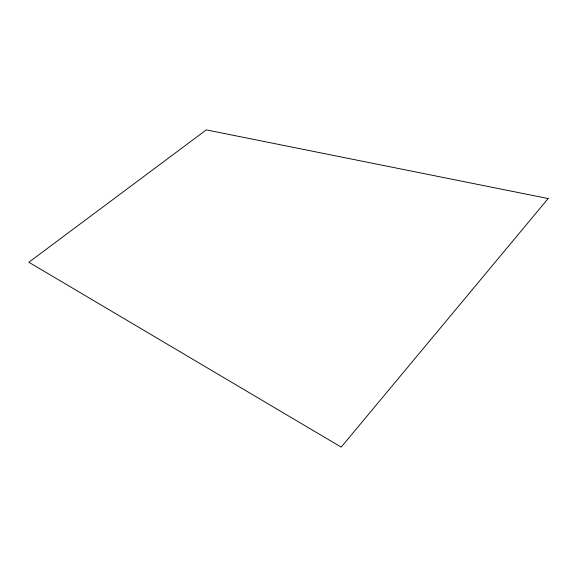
<?xml version="1.0" encoding="UTF-8"?>
<svg xmlns="http://www.w3.org/2000/svg" width="577" height="577" viewBox="0 0 577 577"><rect width="100%" height="100%" fill="white"/><g stroke="black" fill="none" stroke-linecap="round" stroke-linejoin="round"><path stroke-width="0.87" d="M548.15 198.553L341.202 447.117L28.85 262.239L206.299 129.883L548.15 198.553"/></g></svg>
